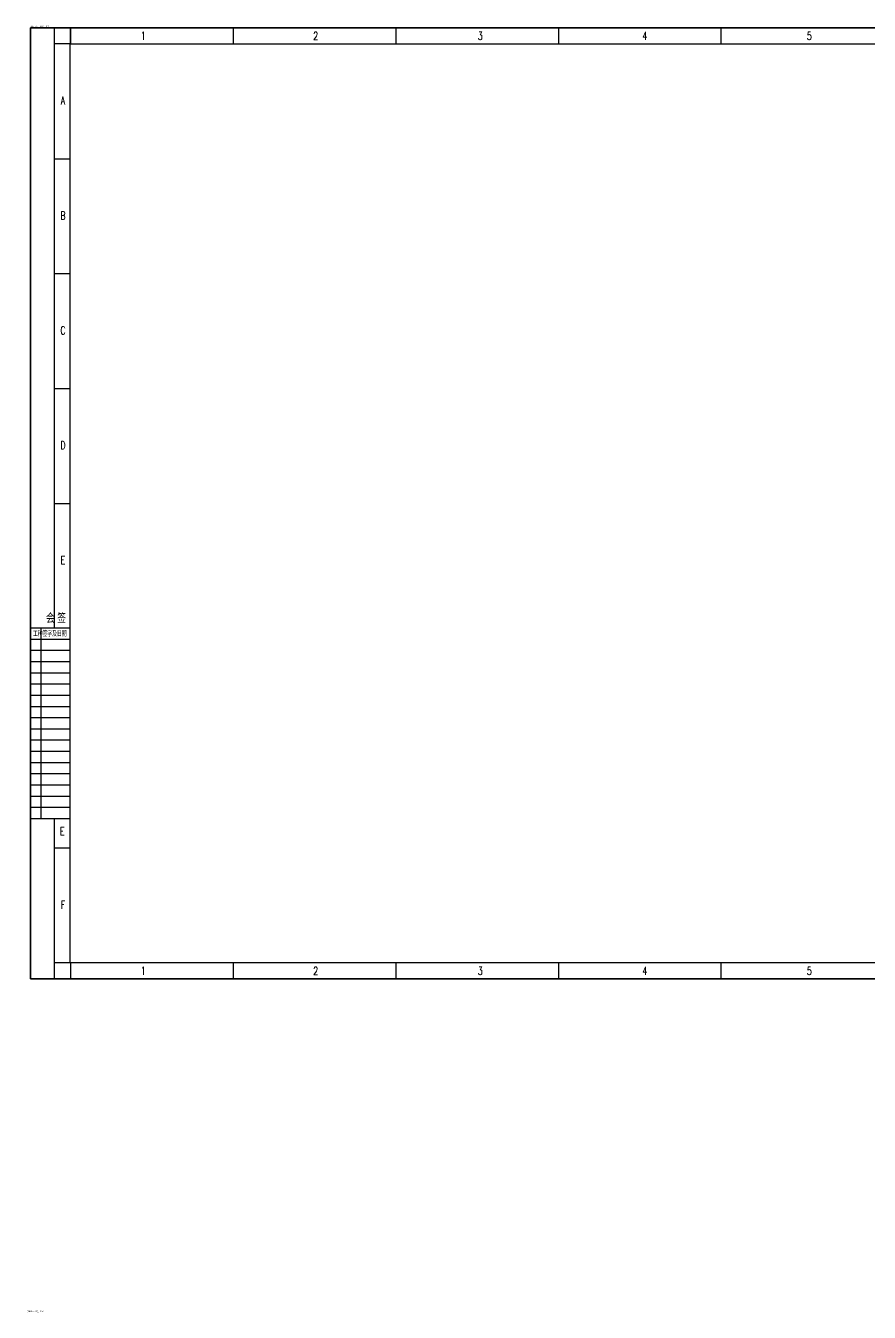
# Model space of a CAD drawing. Extents: x -110916 to 14423, y -159679 to 774005.
# Drawn here: x -104470 to -51773, y 219867 to 300221 of the extents above; entities that cross this region are included whole.
import ezdxf
from ezdxf.enums import TextEntityAlignment as Align

# ---------------------------------------------------------------- set-up
doc = ezdxf.new("R2010")
doc.units = 0
doc.linetypes.add('CONTINOUS', pattern=[0])
doc.layers.get('0').update_dxf_attribs({"linetype": 'CONTINUOUS'})
for name, color, linetype in [('1', 1, 'CONTINUOUS'), ('图框', 4, 'CONTINOUS'), ('墙柱标注', 220, 'CONTINUOUS')]:
    doc.layers.add(name, color=color, linetype=linetype)
doc.layers.add('_TSZ_PLOT_MARK', color=1, linetype='CONTINUOUS', plot=False)
doc.styles.add('_TSZ_PLOT_MARK', font='tssdeng.shx', dxfattribs={"width": 0.7, "bigfont": 'tssdchn.shx'})
doc.styles.add('bine', font='binee.shx', dxfattribs={"width": 0.7, "bigfont": 'binec.shx'})
doc.styles.add('HZ', font='TXT.shx', dxfattribs={"width": 0.7, "bigfont": 'hz.shx'})

# ---------------------------------------------------------------- blocks, each defined once
blk = doc.blocks.new('*U5')
at = {"layer": '图框'}
blk.add_line((0, 500), (0, -500), dxfattribs=at)
blk = doc.blocks.new('*U6')
at = {"color": 0, "linetype": 'ByBlock', "lineweight": -2, "transparency": 16777216}
for p in [(0, 0), (10160, 0), (20320, 0), (30480, 0), (40640, 0), (50800, 0), (60960, 0), (71120, 0), (81280, 0), (91440, 0)]:
    blk.add_blockref('*U5', p, dxfattribs=at)
blk = doc.blocks.new('*U7')
at = {"layer": '图框'}
blk.add_line((0, 500), (0, -500), dxfattribs=at)
blk = doc.blocks.new('*U8')
at = {"color": 0, "linetype": 'ByBlock', "lineweight": -2, "transparency": 16777216}
for p in [(0, 0), (10160, 0), (20320, 0), (30480, 0), (40640, 0), (50800, 0), (60960, 0), (71120, 0), (81280, 0), (91440, 0)]:
    blk.add_blockref('*U7', p, dxfattribs=at)
blk = doc.blocks.new('会签')
at = {"color": 0}
for p, q in [((3629.69, -1305.73), (3604.69, -1305.73)), ((3611.37, -1424.73), (3611.37, -1305.73)), ((3629.69, -1312.73), (3604.69, -1312.73)), ((3629.69, -1319.73), (3604.69, -1319.73)), ((3629.69, -1326.73), (3604.69, -1326.73)), ((3629.69, -1333.73), (3604.69, -1333.73)), ((3629.69, -1340.73), (3604.69, -1340.73)), ((3629.69, -1347.73), (3604.69, -1347.73)), ((3629.69, -1354.73), (3604.69, -1354.73)), ((3629.69, -1361.73), (3604.69, -1361.73)), ((3629.69, -1368.73), (3604.69, -1368.73)), ((3629.69, -1375.73), (3604.69, -1375.73)), ((3629.69, -1382.73), (3604.69, -1382.73)), ((3629.69, -1389.73), (3604.69, -1389.73)), ((3629.69, -1396.73), (3604.69, -1396.73)), ((3629.69, -1403.73), (3604.69, -1403.73)), ((3629.69, -1410.73), (3604.69, -1410.73)), ((3629.69, -1417.73), (3604.69, -1417.73)), ((3629.69, -1424.73), (3604.69, -1424.73))]:
    blk.add_line(p, q, dxfattribs=at)
at = {"color": 0, "style": 'bine', "width": 0.7}
for s, height, p in [('会 签  ', 6, (3622.23, -1302.52)), ('工种签字及日期', 3.3, (3616.78, -1310.89))]:
    blk.add_text(s, height=height, dxfattribs=at).set_placement(p, align=Align.CENTER)
blk = doc.blocks.new('A$C68531DCE')
at = {"layer": '1', "color": 7}
blk.add_line((104072, 12392), (104072, 12392), dxfattribs=at)
blk.add_line((104072, 12392), (104072, 12392), dxfattribs=at)
blk.add_line((104072, 12392), (104072, 12392), dxfattribs=at)
blk.add_line((104072, 12392), (104072, 12392), dxfattribs=at)
at = {"layer": '图框'}
for p, q in [((1, 59400), (105101, 59400)), ((1, 0), (1, 59400)), ((1501, 21900), (1501, 59400)), ((2501, 58400), (2501, 59400)), ((104101, 58400), (104101, 59400)), ((105101, 59400), (105101, 0)), ((2501, 58400), (1501, 58400)), ((104101, 58400), (105101, 58400)), ((1501, 51225), (2501, 51225)), ((104101, 51225), (105101, 51225)), ((1501, 44050), (2501, 44050)), ((104101, 44050), (105101, 44050)), ((1501, 36875), (2501, 36875)), ((104101, 36875), (105101, 36875)), ((1501, 29700), (2501, 29700)), ((104101, 29700), (104101, 1000)), ((104101, 29700), (104101, 1000)), ((104101, 29700), (104101, 1000)), ((104101, 29700), (104101, 1000)), ((104101, 29700), (105101, 29700)), ((104101, 22525), (105101, 22525)), ((104101, 15350), (105101, 15350)), ((1501, 0), (1501, 10003)), ((1501, 8175), (2501, 8175)), ((104101, 8175), (105101, 8175)), ((2501, 1000), (1501, 1000)), ((104101, 1000), (104101, 0)), ((104101, 1000), (105101, 1000)), ((105101, 0), (1, 0))]:
    blk.add_line(p, q, dxfattribs=at)
at = {"layer": '图框', "color": 1}
for p, q in [((2493, 1001), (2493, 58401)), ((2501, 58400), (104101, 58400)), ((104101, 58400), (104101, 1000)), ((104101, 1000), (2501, 1000))]:
    blk.add_line(p, q, dxfattribs=at)
at = {"linetype": 'Continuous'}
for name, p in [('*U8', (2501, 58900)), ('*U6', (2501, 500))]:
    blk.add_blockref(name, p, dxfattribs=at)
at = {"color": 0, "xscale": 100, "yscale": 100, "zscale": 100}
blk.add_blockref('会签', (-360469, 152473), dxfattribs=at)
at = {"layer": '图框', "style": 'HZ', "width": 0.7}
for s, p in [('1', (7049, 58656)), ('2', (17819, 58650)), ('3', (28100, 58650)), ('4', (38380, 58650)), ('5', (48660, 58650)), ('6', (58450, 58654)), ('7', (69221, 58650)), ('8', (79502, 58650)), ('9', (89329, 58655)), ('10', (99556, 58689)), ('A', (2034, 54601)), ('A', (104597, 54601)), ('B', (2034, 47426)), ('B', (104597, 47426)), ('C', (2034, 40251)), ('C', (104597, 40251)), ('D', (2034, 33076)), ('D', (104597, 33076)), ('E', (2034, 25901)), ('E', (104597, 25901)), ('D', (104597, 18726)), ('E', (104597, 11551)), ('E', (1989, 8968)), ('F', (2034, 4376)), ('F', (104597, 4376)), ('1', (7049, 256)), ('2', (17819, 250)), ('3', (28100, 250)), ('4', (38380, 250)), ('5', (48660, 250)), ('6', (58450, 254)), ('7', (69221, 250)), ('8', (79502, 250)), ('9', (89329, 255)), ('10', (99556, 289))]:
    blk.add_text(s, height=500, dxfattribs=at).set_placement(p, align=Align.CENTER)

msp = doc.modelspace()

# ---------------------------------------------------------------- linework, layer by layer
at = {"layer": '_TSZ_PLOT_MARK'}
msp.add_lwpolyline([(-104176, 240691), (924, 240691), (924, 300091), (-104176, 300091)], close=True, dxfattribs=at)
msp.add_lwpolyline([(-104176, 240691), (924, 240691), (924, 300091), (-104176, 300091)], close=True, dxfattribs=at)

# ---------------------------------------------------------------- block references
at = {"layer": '墙柱标注', "color": 0, "ltscale": 0.1}
msp.add_blockref('A$C68531DCE', (-104177, 240691), dxfattribs=at)

# ---------------------------------------------------------------- texts
at = {"layer": '_TSZ_PLOT_MARK', "style": '_TSZ_PLOT_MARK'}
for s, p in [('A1+1/4_1:100-1818', (-104176, 300091)), ('A1+1/4_1:100-1818', (-104176, 300091)), ('T(1189*841)_1:100', (-104477, 219847)), ('T(1189*841)_1:100', (-104477, 219847))]:
    msp.add_text(s, height=100, dxfattribs=at).set_placement(p, align=Align.BOTTOM_LEFT)

doc.saveas('drawing.dxf')
